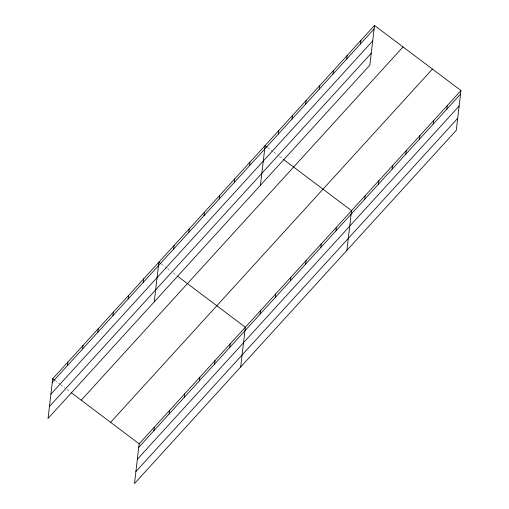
<?xml version="1.0" encoding="UTF-8"?>
<svg xmlns="http://www.w3.org/2000/svg" width="509" height="509" viewBox="0 0 509 509"><rect width="100%" height="100%" fill="white"/><g stroke="black" fill="none" stroke-linecap="round" stroke-linejoin="round"><path stroke-width="0.38" stroke-dasharray="2.54 1.91" d="M267.581 147.432L273.161 151.637M273.778 152.102L278.124 155.372M279.365 156.308L283.08 159.107M161.385 264.012L166.965 268.218M167.582 268.682L171.304 271.488M173.168 272.888L176.884 275.687M55.188 380.598L60.145 384.333M60.768 384.798L65.107 388.068M66.972 389.468L70.687 392.274"/><path stroke-width="0.76" d="M374.516 25.45L52.707 378.728L48.037 418.449L369.846 65.171L374.516 25.45L460.963 90.551L456.293 130.272L134.484 483.55L139.154 443.829L460.963 90.551M67.462 365.589L67.875 362.071M82.636 348.932L83.043 345.42M97.804 332.282L98.218 328.763M112.973 315.625L113.386 312.112M128.147 298.968L128.561 295.455M143.315 282.317L143.729 278.798M154.233 301.869L158.903 262.148L160.761 263.547M173.658 249.009L174.072 245.491M153.909 430.684L154.322 427.172M188.833 232.352L189.246 228.84M169.083 414.033L169.497 410.515M204.001 215.695L204.414 212.183M184.252 397.376L184.665 393.864M219.175 199.044L219.583 195.526M199.426 380.726L199.84 377.207M234.344 182.387L234.757 178.875M214.594 364.069L215.008 360.557M249.512 165.73L249.925 162.218M229.769 347.412L230.176 343.899M260.43 185.289L265.1 145.561L266.958 146.967M240.681 366.97L245.351 327.242L177.507 276.158M278.359 134.064L278.773 130.552M260.105 314.104L260.519 310.592M292.039 119.049L292.452 115.537M275.28 297.453L275.693 293.935M305.718 104.033L306.132 100.521M290.448 280.796L290.862 277.284M319.391 89.024L319.805 85.506M305.623 264.139L306.036 260.627M333.071 74.009L333.484 70.49M320.791 247.489L321.204 243.97M346.744 58.993L347.157 55.481M335.965 230.832L336.379 227.319M360.423 43.978L360.836 40.465M346.884 250.39L351.547 210.662L283.704 159.578M364.813 199.165L365.227 195.647M378.486 184.15L378.9 180.638M392.165 169.134L392.579 165.622M405.838 154.119L406.252 150.607M419.518 139.103L419.931 135.591M433.197 124.094L433.611 120.576M446.87 109.079L447.284 105.56M52.293 382.24L374.102 28.962M50.887 394.189L372.696 40.911M49.443 406.5L371.252 53.222M81.23 400.208L403.039 46.93M110.625 422.343L432.434 69.065M138.741 447.341L460.55 94.063M137.335 459.29L459.143 106.012M135.89 471.601L457.699 118.323M52.707 378.728L54.565 380.128M71.311 392.738L139.154 443.829"/></g></svg>
